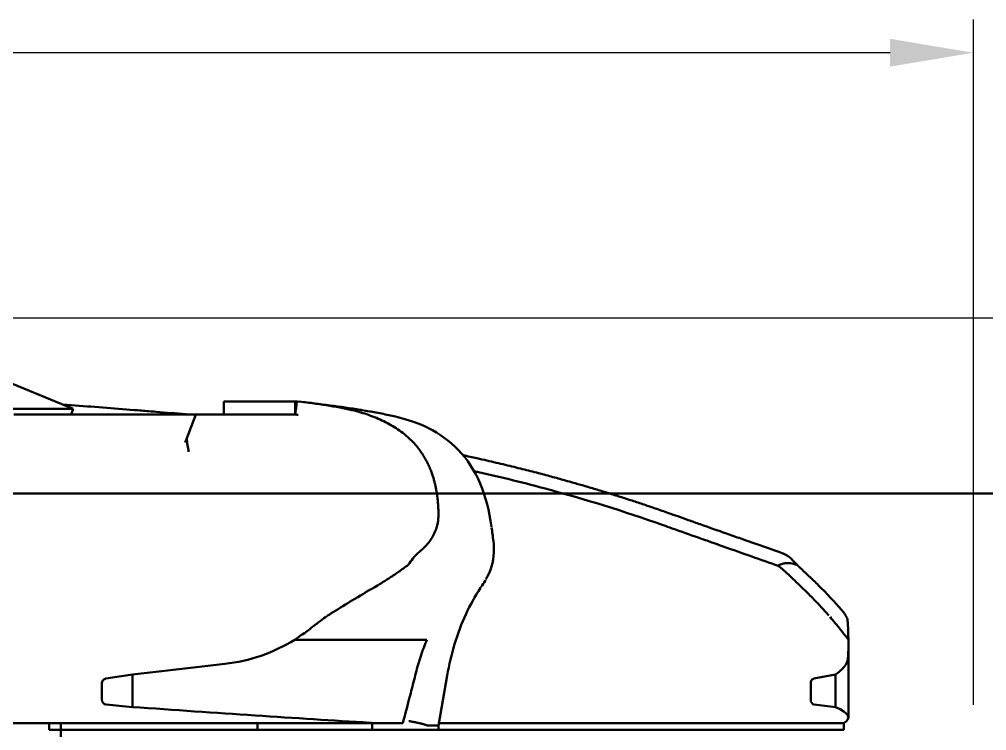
# Model space of a CAD drawing. Header units: millimetres. Extents: x 39335 to 110675, y -13954 to 36506.
# Drawn here: x 95199 to 95779, y 22134 to 22561 of the extents above; entities that cross this region are included whole.
import ezdxf

# ---------------------------------------------------------------- set-up
doc = ezdxf.new("R2010")
doc.units = ezdxf.units.MM
for name, color, linetype, lineweight in [('AM_0', 7, 'Continuous', 50), ('AM_5', 3, 'Continuous', 25), ('RED', 1, 'Continuous', 9)]:
    doc.layers.add(name, color=color, linetype=linetype, lineweight=lineweight)
doc.styles.add('Andritz-Norm', font='arial.ttf')
doc.styles.get("Standard").update_dxf_attribs({"font": 'ISOCP.SHX'})
doc.dimstyles.new('Andritz-Bem', dxfattribs={"dimscale": 20, "dimtxt": 3.5, "dimasz": 2.5, "dimexe": 1, "dimexo": 0, "dimgap": 0.8, "dimtad": 1, "dimrnd": 1e-08, "dimtxsty": 'Andritz-Norm', "dimcen": 0.09, "dimdle": 10, "dimclrd": 7, "dimclre": 7, "dimclrt": 179, "dimazin": 2, "dimtfac": 1, "dimtdec": 3, "dimtmove": 0, "dimatfit": 3, "dimldrblk": 'Filled-1', "dimfxl": 0, "dimtolj": 1, "dimtzin": 0, "dimlwd": 25, "dimlwe": 25, "dimarcsym": 0})

# ---------------------------------------------------------------- blocks, each defined once
blk = doc.blocks.new('*D231')
at = {"layer": 'AM_5', "lineweight": 25, "transparency": 16777216}
for p, q in [((3735381.85, -119346.39), (3736451.6, -119346.39)), ((3735381.85, -121539.39), (3736451.6, -121539.39))]:
    blk.add_line(p, q, dxfattribs=at)
at = {"layer": 'AM_5', "transparency": 16777216}
blk.add_line((3736431.6, -119396.39), (3736431.6, -121489.39), dxfattribs=at)
for points in [[(3736423.27, -119396.39), (3736439.94, -119396.39), (3736431.6, -119346.39)], [(3736423.27, -121489.39), (3736439.94, -121489.39), (3736431.6, -121539.39)]]:
    blk.add_solid(points, dxfattribs=at)
at = {"layer": 'DEFPOINTS', "color": 0, "transparency": 16777216}
for p in [(3735361.85, -119346.39), (3735361.85, -121539.39), (3736431.6, -121539.39)]:
    blk.add_point(p, dxfattribs=at)
at = {"layer": 'AM_5', "color": 2, "transparency": 16777216, "insert": (3736366.6, -120442.89), "char_height": 70, "attachment_point": 5, "rotation": 90}
blk.add_mtext('\\A1;2193', dxfattribs=at)
blk = doc.blocks.new('Filled-1')
at = {"color": 0}
for p, q in [((0, 0), (-1, 0.25)), ((-1, 0.25), (-1, -0.25)), ((-1, 0), (0, 0)), ((-1, -0.25), (0, 0))]:
    blk.add_line(p, q, dxfattribs=at)
at = {"color": 0, "flags": 128}
blk.add_lwpolyline([(-1, -0.25), (0, 0), (-1, 0.25), (-1, -0.25)], dxfattribs=at)
at = {"color": 0}
blk.add_solid([(-1, -0.25), (0, 0), (-1, 0.25), (-1, -0.25)], dxfattribs=at)
blk = doc.blocks.new('*D225')
at = {"layer": 'AM_5', "lineweight": 25, "transparency": 16777216}
for p, q in [((3734611.85, -121771.39), (3734611.85, -121360.45)), ((3736111.85, -121771.39), (3736111.85, -121360.45))]:
    blk.add_line(p, q, dxfattribs=at)
at = {"layer": 'AM_5', "transparency": 16777216}
blk.add_line((3736061.85, -121380.45), (3734661.85, -121380.45), dxfattribs=at)
for points in [[(3734661.85, -121372.11), (3734661.85, -121388.78), (3734611.85, -121380.45)], [(3736061.85, -121372.11), (3736061.85, -121388.78), (3736111.85, -121380.45)]]:
    blk.add_solid(points, dxfattribs=at)
at = {"layer": 'DEFPOINTS', "color": 0, "transparency": 16777216}
for p in [(3734611.85, -121380.45), (3734611.85, -121791.39), (3736111.85, -121791.39)]:
    blk.add_point(p, dxfattribs=at)
at = {"layer": 'AM_5', "color": 2, "transparency": 16777216, "insert": (3735361.85, -121315.45), "char_height": 70, "attachment_point": 5}
blk.add_mtext('\\A1;1500...annular channel', dxfattribs=at)
blk = doc.blocks.new('rgqwefw')
at = {"layer": 'AM_0'}
for p, q in [((3735439.88, -121539.98), (3735571.88, -121593.98)), ((3735361.86, -121593.98), (3735571.88, -121593.98)), ((3735570.49, -121597.39), (3735571.88, -121593.98)), ((3735662.12, -121589.49), (3735705.03, -121589.49)), ((3735662.12, -121597.36), (3735662.12, -121589.49)), ((3735705.03, -121589.49), (3735705.92, -121589.49)), ((3735705.03, -121597.39), (3735705.03, -121589.49)), ((3735705.05, -121597.39), (3735705.92, -121589.49)), ((3735705.92, -121589.49), (3735705.92, -121589.49)), ((3735536.15, -121597.39), (3735597.25, -121597.39)), ((3735622.6, -121597.39), (3735597.25, -121597.39)), ((3735645.39, -121597.39), (3735622.6, -121597.39)), ((3735645.4, -121597.39), (3735645.39, -121597.39)), ((3735652.34, -121597.39), (3735645.4, -121597.39)), ((3735662.07, -121597.39), (3735662.12, -121597.36)), ((3735705.05, -121597.39), (3735694.48, -121597.39)), ((3735638.98, -121614.16), (3735638.98, -121614.16)), ((3737162.37, -121644.77), (3735361.85, -121644.77)), ((3737162.37, -121644.77), (3735361.85, -121644.77)), ((3735704.69, -121732.39), (3735784, -121732.39)), ((3735704.69, -121732.39), (3735784, -121732.39)), ((3736036.85, -121778.96), (3736036.85, -121735.45)), ((3735607.32, -121753.28), (3735591.45, -121755.65)), ((3735607.32, -121753.28), (3735607.32, -121772.72)), ((3735790.91, -121783.78), (3735796.2, -121753.77)), ((3736029.13, -121753.28), (3736016.19, -121755.65)), ((3736029.13, -121753.28), (3736029.13, -121772.72)), ((3735589.03, -121758.62), (3735589.03, -121768.26)), ((3736014.21, -121758.62), (3736014.21, -121768.26)), ((3735591.6, -121771.25), (3735607.32, -121772.72)), ((3736016.31, -121771.25), (3736029.13, -121772.72)), ((3735659.05, -121782.39), (3735460.17, -121782.39)), ((3735557.49, -121782.39), (3735557.49, -121786.39)), ((3735564.35, -121806.39), (3735564.35, -121782.39)), ((3735659.05, -121782.39), (3735682.4, -121782.39)), ((3735682.4, -121782.39), (3735751.2, -121782.39)), ((3735682.4, -121782.39), (3735682.4, -121786.39)), ((3735682.4, -121782.39), (3735751.2, -121782.39)), ((3735769.59, -121782.39), (3735751.2, -121782.39)), ((3735751.2, -121782.39), (3735751.2, -121786.39)), ((3735769.59, -121782.39), (3735751.2, -121782.39)), ((3735790.91, -121783.78), (3735784.12, -121783.78)), ((3735790.91, -121783.78), (3735790.91, -121786.39)), ((3735791.15, -121782.39), (3735923.93, -121782.39)), ((3735791.15, -121782.39), (3735923.93, -121782.39)), ((3735923.93, -121782.39), (3736019.39, -121782.39)), ((3735923.93, -121782.39), (3736019.39, -121782.39)), ((3736019.39, -121782.39), (3736034.04, -121782.39)), ((3736019.39, -121782.39), (3736034.04, -121782.39)), ((3736034.04, -121782.39), (3736034.04, -121786.39)), ((3735557.49, -121786.39), (3735682.4, -121786.39)), ((3735682.4, -121786.39), (3735751.2, -121786.39)), ((3735773.23, -121786.39), (3735751.2, -121786.39)), ((3735773.23, -121786.39), (3735783.95, -121786.39)), ((3735790.91, -121786.39), (3735783.95, -121786.39)), ((3735790.91, -121786.39), (3735923.93, -121786.39)), ((3735923.93, -121786.39), (3736019.39, -121786.39)), ((3736019.39, -121786.39), (3736034.04, -121786.39))]:
    blk.add_line(p, q, dxfattribs=at)
for centre, radius, start, end in [((3735614.35, -122417.75), 833.36, 81.04626, 83.57295), ((3735614.35, -122417.75), 825.36, 83.5729520111316, 83.57295434720646), ((3735986.25, -121561.92), 350, 188.19741, 189.51247)]:
    blk.add_arc(centre, radius, start, end, dxfattribs=at)
at = {"layer": 'AM_0', "extrusion": (0, 0, -1)}
for centre, major_axis, ratio, start_param, end_param in [((3733766.99, -120652.43), (0, 4127.61), 0.482342, 1.799813, 1.801779), ((3735141.2, -121589.68), (646.49, 0.17), 0.000147, 5.774787, 5.776305), ((3735552.27, -121676.58), (125.08, 70.05), 0.311966, 5.930666, 5.932378), ((3733861.6, -123355.98), (1889.79, 1820.49), 0.213419, 0.205939, 0.208472), ((3734510.31, -123355.98), (-2563.28, -561.3), 0.693698, 2.300524, 2.303057), ((3735031.07, -121573.65), (-801.46, -65.95), 0.516217, 3.56565, 3.574496), ((3735384.73, -121573.65), (724.25, -349.52), 0.318937, 5.562348, 5.571194), ((3735591.84, -121768.26), (0, -3), 0.939724, 0.087315, 1.570847), ((3736016.51, -121768.26), (0, -3), 0.76607, 0.087278, 1.570811), ((3735361.85, -121733.72), (-675, 55.54), 0.029722, 4.097558, 4.337751), ((3735361.85, -121733.72), (675, -45.38), 0.055984, 6.128014, 6.368208), ((3735788.39, -121665.12), (-4.29, -118.66), 0.058759, 6.281062, 6.306352)]:
    blk.add_ellipse(centre, major_axis=major_axis, ratio=ratio, start_param=start_param, end_param=end_param, dxfattribs=at)
at = {"layer": 'AM_0'}
for points, knots in [([(3735608.39, -121594.66), (3735602.14, -121594.13), (3735595.87, -121593.63), (3735583.27, -121592.68), (3735576.95, -121592.23), (3735568.99, -121591.69), (3735567.37, -121591.58), (3735565.75, -121591.47)], [0, 0, 0, 0, 1.902783, 1.902783, 3.815353, 3.815353, 4.303557, 4.303557, 4.303557, 4.303557]), ([(3735738.88, -121594.66), (3735736.57, -121594.13), (3735734.16, -121593.63), (3735729.15, -121592.68), (3735726.54, -121592.23), (3735718.4, -121590.93), (3735712.58, -121590.16), (3735706.4, -121589.49)], [0, 0, 0, 0, 1.902783, 1.902783, 3.815354, 3.815354, 7.670189, 7.670189, 7.670189, 7.670189]), ([(3735621.55, -121595.73), (3735620.1, -121595.61), (3735618.65, -121595.5), (3735615.73, -121595.26), (3735614.27, -121595.14), (3735611.33, -121594.9), (3735609.86, -121594.78), (3735608.39, -121594.66)], [0, 0, 0, 0, 0.3333333, 0.3333333, 0.6666667, 0.6666667, 1, 1, 1, 1]), ([(3735641.33, -121597.39), (3735640.71, -121597.33), (3735640.09, -121597.27), (3735633.46, -121596.69), (3735627.48, -121596.19), (3735621.55, -121595.73)], [-1.506716, -1.506716, -1.506716, -1.506716, -1.365897, -1.365897, 0, 0, 0, 0]), ([(3735694.48, -121597.39), (3735687.89, -121597.39), (3735681.09, -121597.39), (3735667.04, -121597.39), (3735659.79, -121597.39), (3735652.34, -121597.39)], [0.000001, 0.000001, 0.000001, 0.000001, 3.642495, 3.642495, 7.29826, 7.29826, 7.29826, 7.29826]), ([(3735706.74, -121597.57), (3735706.33, -121597.53), (3735705.92, -121597.48), (3735705.35, -121597.42), (3735705.2, -121597.4), (3735705.05, -121597.39)], [0.41755577, 0.41755577, 0.41755577, 0.41755577, 0.43206775, 0.43206775, 0.43736716, 0.43736716, 0.43736716, 0.43736716]), ([(3735743.1, -121595.73), (3735742.71, -121595.61), (3735742.29, -121595.5), (3735741.4, -121595.26), (3735740.93, -121595.14), (3735739.94, -121594.9), (3735739.42, -121594.78), (3735738.88, -121594.66)], [0, 0, 0, 0, 0.3333333, 0.3333333, 0.6666667, 0.6666667, 1, 1, 1, 1]), ([(3735790.9, -121656.43), (3735790.89, -121655.46), (3735790.86, -121654.52), (3735790.78, -121652.74), (3735790.73, -121651.89), (3735790.62, -121650.25), (3735790.55, -121649.46), (3735790.39, -121647.93), (3735790.31, -121647.18), (3735790.12, -121645.71), (3735790.01, -121644.98), (3735789.79, -121643.54), (3735789.66, -121642.81), (3735789.39, -121641.39), (3735789.24, -121640.68), (3735788.95, -121639.34), (3735788.79, -121638.7), (3735788.46, -121637.37), (3735788.27, -121636.68), (3735787.85, -121635.24), (3735787.62, -121634.48), (3735787.1, -121632.92), (3735786.81, -121632.12), (3735786.19, -121630.49), (3735785.85, -121629.66), (3735785.11, -121627.97), (3735784.7, -121627.11), (3735783.83, -121625.36), (3735783.35, -121624.48), (3735782.31, -121622.67), (3735781.73, -121621.74), (3735780.45, -121619.81), (3735779.74, -121618.82), (3735778.13, -121616.75), (3735777.22, -121615.67), (3735775.28, -121613.55), (3735774.24, -121612.5), (3735771.99, -121610.43), (3735770.78, -121609.41), (3735768.24, -121607.44), (3735766.9, -121606.49), (3735764.18, -121604.71), (3735762.79, -121603.88), (3735759.95, -121602.31), (3735758.5, -121601.57), (3735755.54, -121600.19), (3735754.04, -121599.54), (3735750.99, -121598.32), (3735749.44, -121597.75), (3735746.3, -121596.69), (3735744.71, -121596.19), (3735743.1, -121595.73)], [-34.147421, -34.147421, -34.147421, -34.147421, -32.781524, -32.781524, -31.415627, -31.415627, -30.04973, -30.04973, -28.683833, -28.683833, -27.317937, -27.317937, -25.95204, -25.95204, -24.586143, -24.586143, -23.220246, -23.220246, -21.854349, -21.854349, -20.488452, -20.488452, -19.122556, -19.122556, -17.756659, -17.756659, -16.390762, -16.390762, -15.024865, -15.024865, -13.658968, -13.658968, -12.293071, -12.293071, -10.927175, -10.927175, -9.561278, -9.561278, -8.195381, -8.195381, -6.829484, -6.829484, -5.463587, -5.463587, -4.09769, -4.09769, -2.731794, -2.731794, -1.365897, -1.365897, 0, 0, 0, 0]), ([(3735744.05, -121594.54), (3735744.34, -121594.59), (3735744.63, -121594.63), (3735744.91, -121594.68), (3735746.49, -121594.93), (3735748.03, -121595.19), (3735749.55, -121595.45), (3735750.82, -121595.67), (3735752.07, -121595.9), (3735753.3, -121596.13)], [0.8778963, 0.8778963, 0.8778963, 0.8778963, 0.8888889, 0.8888889, 0.8888889, 0.9493693, 0.9493693, 0.9493693, 1, 1, 1, 1]), ([(3735782.49, -121604.32), (3735777.08, -121601.81), (3735770.41, -121599.81), (3735759.41, -121597.32), (3735756.53, -121596.73), (3735753.49, -121596.16)], [0, 0, 0, 0, 6.518726, 6.518726, 8.641322, 8.641322, 8.641322, 8.641322]), ([(3735822.77, -121664.74), (3735821.45, -121655.16), (3735819.25, -121646.48), (3735812.64, -121630.99), (3735808.21, -121624.21), (3735797.6, -121613.18), (3735791.53, -121608.85), (3735784.12, -121605.09), (3735783.31, -121604.7), (3735782.49, -121604.32)], [0.082877, 0.082877, 0.082877, 0.082877, 9.430174, 9.430174, 18.753038, 18.753038, 27.641641, 27.641641, 28.723476, 28.723476, 28.723476, 28.723476]), ([(3735928.94, -121656.43), (3735926.19, -121655.46), (3735923.5, -121654.52), (3735918.32, -121652.74), (3735915.82, -121651.89), (3735910.92, -121650.25), (3735908.53, -121649.46), (3735903.8, -121647.93), (3735901.47, -121647.18), (3735896.82, -121645.71), (3735894.5, -121644.98), (3735889.8, -121643.54), (3735887.43, -121642.81), (3735882.66, -121641.39), (3735880.27, -121640.68), (3735875.66, -121639.34), (3735873.44, -121638.7), (3735868.76, -121637.37), (3735866.3, -121636.68), (3735861.06, -121635.24), (3735858.27, -121634.48), (3735852.43, -121632.92), (3735849.37, -121632.12), (3735843.01, -121630.49), (3735839.7, -121629.66), (3735832.82, -121627.97), (3735829.25, -121627.11), (3735821.86, -121625.36), (3735818.03, -121624.48), (3735811.3, -121622.98), (3735808.52, -121622.36), (3735805.63, -121621.74)], [-34.147421, -34.147421, -34.147421, -34.147421, -32.781524, -32.781524, -31.415627, -31.415627, -30.04973, -30.04973, -28.683833, -28.683833, -27.317937, -27.317937, -25.95204, -25.95204, -24.586143, -24.586143, -23.220246, -23.220246, -21.854349, -21.854349, -20.488452, -20.488452, -19.122556, -19.122556, -17.756659, -17.756659, -16.390762, -16.390762, -15.024865, -15.024865, -14.118679, -14.118679, -14.118679, -14.118679]), ([(3735925.66, -121663.65), (3735902.48, -121655.45), (3735878.56, -121648.07), (3735840.3, -121637.84), (3735826.36, -121634.43), (3735812.25, -121631.26)], [0, 0, 0, 0, 8.383935, 8.383935, 13.088055, 13.088055, 13.088055, 13.088055]), ([(3735778.55, -121680.52), (3735781.11, -121678.47), (3735783.27, -121676.35), (3735785.66, -121673.3), (3735786.21, -121672.53), (3735787.36, -121670.76), (3735787.92, -121669.77), (3735789.29, -121666.94), (3735789.93, -121665.07), (3735790.52, -121662.32), (3735790.65, -121661.49), (3735790.82, -121659.9), (3735790.87, -121659.15), (3735790.88, -121658.38)], [-8.434179, -8.434179, -8.434179, -8.434179, -5.732201, -5.732201, -4.84153, -4.84153, -3.691663, -3.691663, -1.655647, -1.655647, -0.779151, -0.779151, 0, 0, 0, 0]), ([(3735997.19, -121680.52), (3735991.39, -121678.47), (3735985.34, -121676.35), (3735976.69, -121673.3), (3735974.49, -121672.53), (3735969.45, -121670.76), (3735966.62, -121669.77), (3735958.59, -121666.94), (3735953.3, -121665.07), (3735945.54, -121662.32), (3735943.18, -121661.49), (3735938.7, -121659.9), (3735936.58, -121659.15), (3735934.44, -121658.38)], [-8.434172, -8.434172, -8.434172, -8.434172, -5.732199, -5.732199, -4.841528, -4.841528, -3.691662, -3.691662, -1.655647, -1.655647, -0.779151, -0.779151, 0, 0, 0, 0]), ([(3735994.72, -121688.07), (3735984.59, -121684.49), (3735973.5, -121680.59), (3735952.01, -121673.02), (3735941.76, -121669.39), (3735931.14, -121665.61)], [0, 0, 0, 0, 4.632156, 4.632156, 8.480845, 8.480845, 8.480845, 8.480845]), ([(3735819.4, -121696.28), (3735822.27, -121691.18), (3735823.85, -121685.76), (3735824.25, -121677.92), (3735824.16, -121675.63), (3735823.87, -121673.35)], [0.106213, 0.106213, 0.106213, 0.106213, 4.423478, 4.423478, 6.155006, 6.155006, 6.155006, 6.155006]), ([(3735775.56, -121683.77), (3735776.11, -121683.03), (3735776.64, -121682.38), (3735777.42, -121681.54), (3735777.69, -121681.28), (3735778.06, -121680.93), (3735778.17, -121680.83), (3735778.37, -121680.66), (3735778.46, -121680.58), (3735778.55, -121680.52)], [-0.8913978, -0.8913978, -0.8913978, -0.8913978, -0.4458135, -0.4458135, -0.1999787, -0.1999787, -0.0884462, -0.0884462, -0.0000009, -0.0000009, -0.0000009, -0.0000009]), ([(3736002.4, -121683.77), (3736001.67, -121683.03), (3736000.85, -121682.38), (3735999.49, -121681.54), (3735998.99, -121681.28), (3735998.24, -121680.93), (3735998, -121680.83), (3735997.57, -121680.66), (3735997.38, -121680.58), (3735997.19, -121680.52)], [-0.8913978, -0.8913978, -0.8913978, -0.8913978, -0.4458135, -0.4458135, -0.1999787, -0.1999787, -0.0884462, -0.0884462, -0.0000009, -0.0000009, -0.0000009, -0.0000009]), ([(3735994.62, -121688.03), (3735995.14, -121687.7), (3735995.87, -121687.31), (3735997.51, -121686.75), (3735998.2, -121686.59), (3736000.37, -121686.28), (3736001.85, -121686.36), (3736003.18, -121686.69)], [-1.239734, -1.239734, -1.239734, -1.239734, -0.869316, -0.869316, -0.596201, -0.596201, -0.000002, -0.000002, -0.000002, -0.000002]), ([(3736005.86, -121687.34), (3736005.41, -121687.24), (3736004.97, -121687.13), (3736004.08, -121686.92), (3736003.63, -121686.81), (3736003.18, -121686.69)], [-0.4001203, -0.4001203, -0.4001203, -0.4001203, -0.2000565, -0.2000565, 0, 0, 0, 0]), ([(3735754.38, -121699.8), (3735754.4, -121699.79), (3735757.46, -121698), (3735762.48, -121694.85), (3735768.24, -121690.83), (3735771.37, -121688.5), (3735772.61, -121687.56), (3735772.89, -121687.34)], [-7.770202, -7.770202, -7.770202, -7.770202, -7.760436, -6.202759, -5.127385, -4.559872, -4.397173, -4.397173, -4.397173, -4.397173]), ([(3735997.9, -121690.58), (3735997.18, -121689.92), (3735996.46, -121689.28), (3735995.56, -121688.58), (3735995.02, -121688.17), (3735994.72, -121688.07)], [-1.171233, -1.171233, -1.171233, -1.171233, -0.415117, -0.415117, -0.055898, -0.055898, -0.055898, -0.055898]), ([(3735997.9, -121690.58), (3735997.52, -121690.23), (3735997.15, -121689.9), (3735996.47, -121689.31), (3735996.15, -121689.04), (3735995.45, -121688.49), (3735995.16, -121688.29), (3735994.96, -121688.18)], [-0.4611361, -0.4611361, -0.4611361, -0.4611361, -0.3516059, -0.3516059, -0.2504878, -0.2504878, -0.1144234, -0.1144234, -0.1144234, -0.1144234]), ([(3736012.49, -121704.5), (3736010.31, -121702.36), (3736007.98, -121700.11), (3736003.12, -121695.46), (3736000.55, -121693.05), (3735997.9, -121690.58)], [0.000001, 0.000001, 0.000001, 0.000001, 1.874315, 1.874315, 3.749421, 3.749421, 3.749421, 3.749421]), ([(3736018.92, -121699.8), (3736018.91, -121699.79), (3736017.09, -121698), (3736013.83, -121694.85), (3736009.59, -121690.83), (3736007.11, -121688.5), (3736006.09, -121687.56), (3736005.86, -121687.34)], [-7.770202, -7.770202, -7.770202, -7.770202, -7.760436, -6.202759, -5.127385, -4.559872, -4.397173, -4.397173, -4.397173, -4.397173]), ([(3735727.22, -121716.15), (3735727.91, -121715.72), (3735732.48, -121712.88), (3735741.57, -121707.33), (3735749.9, -121702.41), (3735754.38, -121699.8)], [-4.55572, -4.55572, -4.55572, -4.55572, -4.211717, -2.28368, -0.000004, -0.000004, -0.000004, -0.000004]), ([(3735796.2, -121753.77), (3735798.43, -121741.12), (3735802.05, -121728.55), (3735809.98, -121711.51), (3735812.89, -121706.3), (3735816.15, -121701.35)], [0, 0, 0, 0, 3.855715, 3.855715, 5.640392, 5.640392, 5.640392, 5.640392]), ([(3736019.61, -121711.81), (3736018.94, -121711.09), (3736018.27, -121710.38), (3736015.92, -121707.92), (3736014.22, -121706.2), (3736012.49, -121704.5)], [-2.087419, -2.087419, -2.087419, -2.087419, -1.485553, -1.485553, 0, 0, 0, 0]), ([(3736034.09, -121716.15), (3736033.73, -121715.72), (3736031.32, -121712.88), (3736026.37, -121707.33), (3736021.58, -121702.41), (3736018.92, -121699.8)], [-4.55572, -4.55572, -4.55572, -4.55572, -4.211717, -2.28368, -0.000004, -0.000004, -0.000004, -0.000004]), ([(3735718.85, -121722.02), (3735720.35, -121720.85), (3735721.83, -121719.77), (3735723.92, -121718.3), (3735724.62, -121717.83), (3735725.64, -121717.16), (3735725.98, -121716.94), (3735726.62, -121716.53), (3735726.92, -121716.33), (3735727.22, -121716.15)], [-1.27477, -1.27477, -1.27477, -1.27477, -0.638264, -0.638264, -0.314471, -0.314471, -0.150748, -0.150748, -0.000001, -0.000001, -0.000001, -0.000001]), ([(3736025.1, -121717.9), (3736024.25, -121716.92), (3736023.39, -121715.96), (3736021.56, -121713.92), (3736020.59, -121712.86), (3736019.61, -121711.81)], [2.18103, 2.18103, 2.18103, 2.18103, 2.974446, 2.974446, 3.858466, 3.858466, 3.858466, 3.858466]), ([(3736036.47, -121722.02), (3736036.41, -121720.85), (3736036.13, -121719.77), (3736035.52, -121718.3), (3736035.27, -121717.83), (3736034.85, -121717.16), (3736034.7, -121716.94), (3736034.4, -121716.53), (3736034.25, -121716.33), (3736034.09, -121716.15)], [-1.27477, -1.27477, -1.27477, -1.27477, -0.638264, -0.638264, -0.314471, -0.314471, -0.150748, -0.150748, -0.000001, -0.000001, -0.000001, -0.000001]), ([(3735717.83, -121722.83), (3735715.67, -121724.52), (3735713.48, -121726.17), (3735709.12, -121729.34), (3735706.92, -121730.88), (3735704.69, -121732.39)], [0, 0, 0, 0, 0.916873, 0.916873, 1.806373, 1.806373, 1.806373, 1.806373]), ([(3735718.85, -121722.02), (3735718.68, -121722.16), (3735718.51, -121722.29), (3735718.17, -121722.56), (3735718, -121722.69), (3735717.83, -121722.83)], [0.0000006, 0.0000006, 0.0000006, 0.0000006, 0.072539, 0.072539, 0.1450918, 0.1450918, 0.1450918, 0.1450918]), ([(3736036.82, -121732.39), (3736036.08, -121731.4), (3736035.31, -121730.39), (3736033.7, -121728.32), (3736032.85, -121727.24), (3736031.96, -121726.13)], [-1.712679, -1.712679, -1.712679, -1.712679, -0.862279, -0.862279, 0, 0, 0, 0]), ([(3736036.47, -121722.02), (3736036.47, -121722.16), (3736036.48, -121722.29), (3736036.49, -121722.56), (3736036.5, -121722.69), (3736036.51, -121722.83)], [0.0000006, 0.0000006, 0.0000006, 0.0000006, 0.072539, 0.072539, 0.1450918, 0.1450918, 0.1450918, 0.1450918]), ([(3736036.51, -121722.83), (3736036.59, -121724.52), (3736036.66, -121726.17), (3736036.76, -121729.34), (3736036.8, -121730.88), (3736036.82, -121732.39)], [0, 0, 0, 0, 0.916873, 0.916873, 1.806361, 1.806361, 1.806361, 1.806361]), ([(3735662.78, -121746.88), (3735670.22, -121746.03), (3735677.49, -121744.37), (3735691.51, -121739.52), (3735698.34, -121736.28), (3735704.69, -121732.39)], [0, 0, 0, 0, 2.506835, 2.506835, 5.037195, 5.037195, 5.037195, 5.037195]), ([(3735784, -121732.39), (3735782.67, -121735.58), (3735781.44, -121738.84), (3735779.22, -121745.52), (3735778.22, -121748.91), (3735777.34, -121752.39)], [0.000001, 0.000001, 0.000001, 0.000001, 1.087507, 1.087507, 2.17735, 2.17735, 2.17735, 2.17735]), ([(3735784, -121732.39), (3735782.67, -121735.58), (3735781.44, -121738.84), (3735779.22, -121745.52), (3735778.22, -121748.91), (3735777.34, -121752.39)], [0.000001, 0.000001, 0.000001, 0.000001, 1.08737, 1.08737, 2.17735, 2.17735, 2.17735, 2.17735]), ([(3736035.57, -121746.88), (3736036.09, -121746.02), (3736036.44, -121744.34), (3736036.84, -121739.45), (3736036.89, -121736.24), (3736036.82, -121732.39)], [0, 0, 0, 0, 2.532036, 2.532036, 5.036399, 5.036399, 5.036399, 5.036399]), ([(3735607.32, -121753.28), (3735616.74, -121752.17), (3735626.07, -121751.09), (3735644.57, -121748.96), (3735653.72, -121747.91), (3735662.78, -121746.88)], [0, 0, 0, 0, 3.051247, 3.051247, 6.102757, 6.102757, 6.102757, 6.102757]), ([(3736029.13, -121753.28), (3736030.65, -121752.17), (3736031.95, -121751.09), (3736034.1, -121748.96), (3736034.95, -121747.91), (3736035.57, -121746.88)], [0, 0, 0, 0, 3.051192, 3.051192, 6.102757, 6.102757, 6.102757, 6.102757]), ([(3735591.45, -121755.65), (3735591.14, -121755.7), (3735590.84, -121755.8), (3735590.24, -121756.12), (3735589.95, -121756.36), (3735589.48, -121756.94), (3735589.3, -121757.28), (3735589.08, -121757.96), (3735589.03, -121758.29), (3735589.03, -121758.62)], [-0.4305048, -0.4305048, -0.4305048, -0.4305048, -0.3309857, -0.3309857, -0.2152527, -0.2152527, -0.0995203, -0.0995203, 0, 0, 0, 0]), ([(3735777.34, -121752.39), (3735776.88, -121754.2), (3735776.42, -121756), (3735775.51, -121759.57), (3735775.05, -121761.34), (3735774.14, -121764.87), (3735773.69, -121766.62), (3735773.24, -121768.35)], [0, 0, 0, 0, 0.333333, 0.333333, 0.666667, 0.666667, 1, 1, 1, 1]), ([(3735777.34, -121752.39), (3735776.88, -121754.2), (3735776.42, -121756), (3735775.97, -121757.78), (3735775.51, -121759.57), (3735775.05, -121761.34), (3735774.6, -121763.11), (3735774.14, -121764.87), (3735773.69, -121766.62), (3735773.24, -121768.35)], [0, 0, 0, 0, 0.3333333, 0.3333333, 0.3333333, 0.6666667, 0.6666667, 0.6666667, 1, 1, 1, 1]), ([(3736016.19, -121755.65), (3736015.94, -121755.7), (3736015.7, -121755.8), (3736015.21, -121756.12), (3736014.97, -121756.36), (3736014.58, -121756.94), (3736014.44, -121757.28), (3736014.26, -121757.96), (3736014.21, -121758.29), (3736014.21, -121758.62)], [-0.4305048, -0.4305048, -0.4305048, -0.4305048, -0.3309857, -0.3309857, -0.2152527, -0.2152527, -0.0995203, -0.0995203, 0, 0, 0, 0]), ([(3735682.28, -121782.15), (3735682.28, -121782.15), (3735682.29, -121782.15), (3735682.3, -121782.16), (3735682.32, -121782.18), (3735682.36, -121782.25), (3735682.38, -121782.31), (3735682.4, -121782.39)], [-0.3299767, -0.3299767, -0.3299767, -0.3299767, -0.3283707, -0.3283707, -0.1891774, -0.1891774, -0.000001, -0.000001, -0.000001, -0.000001]), ([(3735773.23, -121781.15), (3735773.24, -121781.15), (3735773.24, -121781.15), (3735773.25, -121781.15), (3735773.7, -121781.23), (3735774.14, -121781.31), (3735774.56, -121781.39), (3735774.99, -121781.47), (3735775.41, -121781.55), (3735775.82, -121781.63), (3735776.23, -121781.71), (3735776.63, -121781.79), (3735777.01, -121781.87), (3735777.4, -121781.95), (3735777.77, -121782.03), (3735778.13, -121782.11), (3735778.49, -121782.19), (3735778.84, -121782.26), (3735779.17, -121782.34), (3735779.49, -121782.42), (3735779.81, -121782.49), (3735780.1, -121782.56), (3735780.37, -121782.63), (3735780.62, -121782.69), (3735780.86, -121782.75), (3735781.15, -121782.83), (3735781.42, -121782.9), (3735781.68, -121782.97), (3735781.94, -121783.05), (3735782.18, -121783.12), (3735782.41, -121783.19), (3735782.64, -121783.26), (3735782.85, -121783.33), (3735783.05, -121783.4), (3735783.25, -121783.46), (3735783.43, -121783.53), (3735783.6, -121783.59), (3735783.72, -121783.64), (3735783.84, -121783.69), (3735783.95, -121783.74)], [-0.002799, -0.002799, -0.002799, -0.002799, 0, 0, 0, 0.170824, 0.170824, 0.170824, 0.343168, 0.343168, 0.343168, 0.516554, 0.516554, 0.516554, 0.689739, 0.689739, 0.689739, 0.861419, 0.861419, 0.861419, 1.026904, 1.026904, 1.026904, 1.173519, 1.173519, 1.173519, 1.345328, 1.345328, 1.345328, 1.518135, 1.518135, 1.518135, 1.690728, 1.690728, 1.690728, 1.861883, 1.861883, 1.861883, 1.988347, 1.988347, 1.988347, 1.988347])]:
    blk.add_open_spline(points, degree=3, knots=knots, dxfattribs=at)
for points in [[(3735638.98, -121614.16), (3735641, -121608.56), (3735643.17, -121602.98), (3735645.4, -121597.39)], [(3735753.49, -121596.16), (3735753.43, -121596.15), (3735753.36, -121596.14), (3735753.3, -121596.13)], [(3735931.14, -121665.61), (3735929.32, -121664.95), (3735927.49, -121664.3), (3735925.66, -121663.65)], [(3735823.88, -121673.31), (3735823.53, -121670.51), (3735823.18, -121667.74), (3735822.8, -121665)], [(3735823.87, -121673.35), (3735823.87, -121673.34), (3735823.87, -121673.33), (3735823.87, -121673.31)], [(3735816.59, -121700.68), (3735817.38, -121699.49), (3735818.15, -121698.3), (3735818.91, -121697.11)], [(3735818.91, -121697.11), (3735819.01, -121696.95), (3735819.12, -121696.78), (3735819.21, -121696.61)], [(3735816.55, -121700.75), (3735816.46, -121700.88), (3735816.37, -121701.02), (3735816.28, -121701.15)], [(3735816.57, -121700.72), (3735816.56, -121700.73), (3735816.55, -121700.74), (3735816.55, -121700.75)], [(3736031.96, -121726.13), (3736029.95, -121723.6), (3736027.89, -121721.13), (3736025.8, -121718.71)], [(3735773.24, -121768.35), (3735772.02, -121773.03), (3735770.8, -121777.71), (3735769.59, -121782.39)], [(3735773.24, -121768.35), (3735772.02, -121773.03), (3735770.8, -121777.71), (3735769.59, -121782.39)], [(3735749.85, -121782.15), (3735750.3, -121782.17), (3735750.75, -121782.25), (3735751.2, -121782.39)], [(3736034.19, -121782.15), (3736034.14, -121782.17), (3736034.09, -121782.25), (3736034.04, -121782.39)]]:
    blk.add_open_spline(points, degree=3, dxfattribs=at)
at = {"layer": 'AM_5'}
dim = blk.add_linear_dim(base=(3736431.6, -121539.39), p1=(3735361.85, -119346.39), p2=(3735361.85, -121539.39), angle=90, dimstyle='Andritz-Bem', override={"dimexo": 1, "dimgap": 1.5, "dimdec": 0, "dimtxsty": 'Standard', "dimdle": 0, "dimclrd": 256, "dimclre": 256, "dimclrt": 2, "dimatfit": 2, "dimlwd": 65535}, dxfattribs=at)
dim.commit()
dim.dimension.update_dxf_attribs({"geometry": '*D231', "text_midpoint": (3736366.6, -120442.89)})
dim = blk.add_linear_dim(base=(3734611.85, -121380.45), p1=(3736111.85, -121791.39), p2=(3734611.85, -121791.39), text='<>...annular channel', dimstyle='Andritz-Bem', override={"dimexo": 1, "dimgap": 1.5, "dimdec": 0, "dimtxsty": 'Standard', "dimdle": 0, "dimclrd": 256, "dimclre": 256, "dimclrt": 2, "dimatfit": 2, "dimlwd": 65535}, dxfattribs=at)
dim.commit()
dim.dimension.update_dxf_attribs({"geometry": '*D225', "text_midpoint": (3735361.85, -121380.45), "dimtype": 128})

msp = doc.modelspace()

# ---------------------------------------------------------------- block references
at = {"layer": 'RED'}
msp.add_blockref('rgqwefw', (-3640340.58, 143921.29), dxfattribs=at)

doc.saveas('drawing.dxf')
